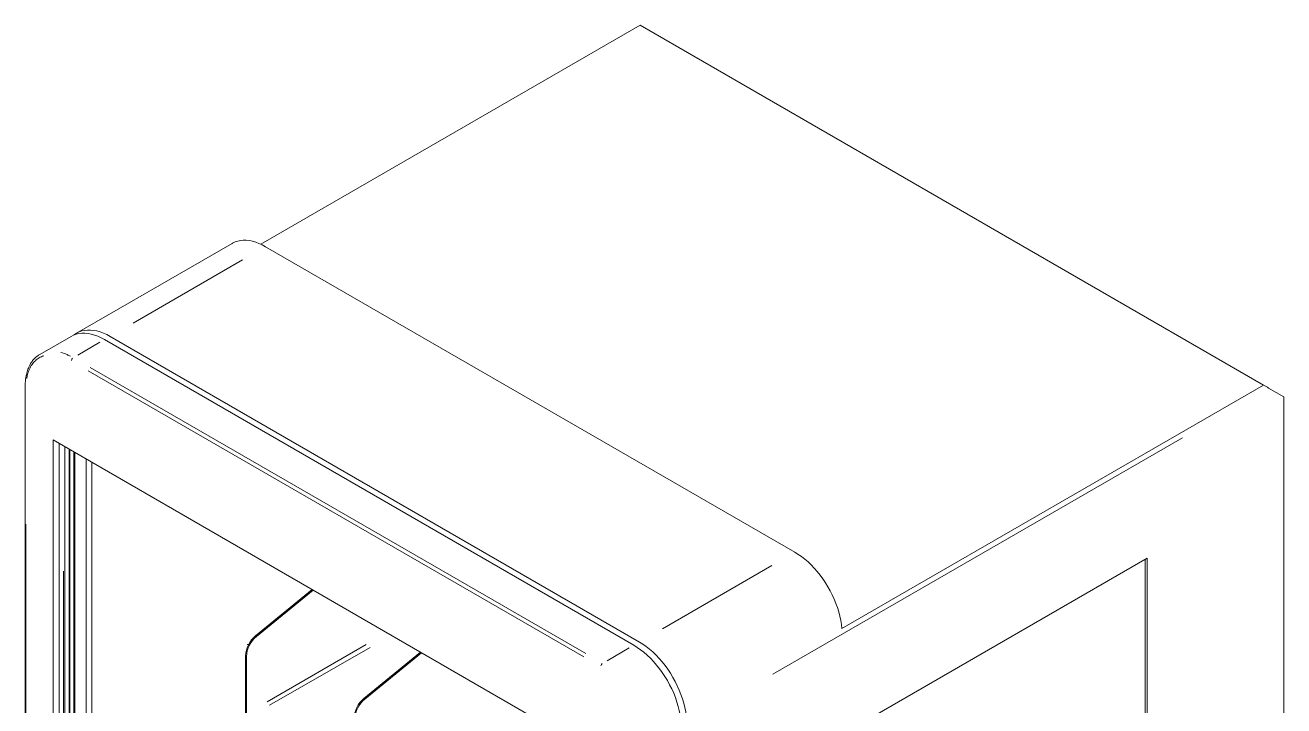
# Model space of a CAD drawing. Header units: millimetres. Extents: x 1896 to 8684, y 846 to 6829.
# Drawn here: x 7272 to 8684, y 6065 to 6829 of the extents above; entities that cross this region are included whole.
import ezdxf

# ---------------------------------------------------------------- set-up
doc = ezdxf.new("R2010")
doc.units = ezdxf.units.MM

msp = doc.modelspace()

# ---------------------------------------------------------------- linework, layer by layer
at = {"color": 7, "linetype": 'Continuous', "lineweight": 15}
for p, q in [((7961.5016, 6828.848), (7535.8141, 6583.1038)), ((7961.5016, 6828.848), (8660.9888, 6425.0426)), ((7503.6952, 6584.028), (7329.2729, 6483.3361)), ((8135.1618, 6237.4235), (7541.1921, 6580.3149)), ((7323.05, 6479.7437), (7287.9125, 6459.4593)), ((7360.5469, 6476.0306), (7954.5166, 6133.1392)), ((7960.7395, 6136.7316), (7366.7698, 6479.623)), ((7271.5092, 6423.9029), (7271.5092, 5392.3868)), ((8187.9206, 6151.9461), (8660.9888, 6425.0426)), ((8683.6606, 6411.9503), (8666.6496, 6421.7737)), ((8683.6606, 5399.4863), (8683.6606, 6411.9503)), ((7302.7934, 6363.4844), (7937.7753, 5996.9172)), ((7302.7934, 5405.6796), (7302.7934, 6363.4844)), ((7309.7076, 6359.493), (7309.7076, 5409.671)), ((7315.978, 5413.2916), (7315.978, 6355.8731)), ((7320.7352, 5416.0385), (7320.7352, 6353.1268)), ((7321.7613, 6352.5345), (7321.7613, 5416.6308)), ((7326.0048, 5419.0805), (7326.0048, 6350.0848)), ((7327.0295, 6349.4932), (7327.0295, 5419.672)), ((7327.4038, 5419.8837), (7327.4038, 6349.2771)), ((7340.0408, 6341.9819), (7340.0408, 5427.182)), ((7346.2637, 5430.7744), (7346.2637, 6338.3895)), ((8530.1812, 6230.75), (8200.8248, 6040.6165)), ((8527.9111, 5490.8286), (8527.9111, 6229.4395)), ((8530.1812, 5489.5181), (8530.1812, 6230.75)), ((7529.9582, 6143.6957), (7593.4672, 6195.682)), ((7594.4805, 6195.0971), (7530.9715, 6143.1108)), ((7518.7085, 6056.9208), (7518.7085, 6121.2158)), ((7519.7218, 6120.6308), (7519.7218, 6056.3358)), ((7651.655, 6073.4417), (7715.164, 6125.428)), ((7716.1773, 6124.843), (7652.6683, 6072.8567))]:
    msp.add_line(p, q, dxfattribs=at)
at = {"color": 8, "linetype": 'Continuous', "lineweight": 15}
for p, q in [((7515.369, 6565.4075), (7392.593, 6494.5304)), ((7330.6213, 6458.7549), (7355.3465, 6473.0285)), ((7898.3833, 6120.0898), (7342.1855, 6441.1759)), ((7344.3068, 6444.8501), (7900.5046, 6123.764)), ((7271.5196, 6423.8413), (7271.5668, 6423.565)), ((8569.9914, 6365.9741), (8110.4308, 6100.6753)), ((7272.3879, 6268.9837), (7272.3879, 5541.8157)), ((7314.5016, 6216.4416), (7314.5016, 5552.7231)), ((7986.5627, 6151.639), (8109.3387, 6222.5161)), ((7327.0526, 5557.8159), (7327.0526, 6211.3488)), ((7529.9905, 6143.6771), (7530.9393, 6143.1294)), ((7543.049, 6069.8023), (7653.9578, 6133.8286)), ((7545.7798, 6065.791), (7658.431, 6130.8231)), ((7924.591, 6115.8635), (7949.3162, 6130.1371)), ((7519.6896, 6120.6494), (7518.7407, 6121.1972)), ((7651.6872, 6073.4231), (7652.6361, 6072.8753))]:
    msp.add_line(p, q, dxfattribs=at)
at = {"color": 7, "linetype": 'Continuous', "lineweight": 15, "flags": 128}
for points in [[(7503.6952, 6584.028), (7504.2929, 6584.3622), (7507.0457, 6585.6438), (7509.9654, 6586.5998), (7513.038, 6587.2255), (7516.2482, 6587.5178), (7519.5805, 6587.4753), (7523.0185, 6587.0982), (7526.5454, 6586.3883), (7530.1439, 6585.3492), (7533.7965, 6583.9859), (7537.4852, 6582.305), (7541.1921, 6580.3149)], [(7360.5469, 6476.0306), (7356.7636, 6478.0586), (7352.9995, 6479.7643), (7349.274, 6481.1388), (7345.6058, 6482.1753), (7342.0138, 6482.8683), (7338.5162, 6483.2145), (7335.1309, 6483.212), (7331.8751, 6482.8608), (7328.7654, 6482.1627), (7325.8177, 6481.1213), (7323.05, 6479.7437)], [(7366.7698, 6479.623), (7362.9865, 6481.6511), (7359.2224, 6483.3567), (7355.4968, 6484.7312), (7351.8287, 6485.7677), (7348.2367, 6486.4607), (7344.7391, 6486.8069), (7341.3538, 6486.8044), (7338.098, 6486.4532), (7334.9883, 6485.7551), (7332.0406, 6484.7137), (7329.2698, 6483.3344), (7326.6902, 6481.624), (7326.2907, 6481.316)], [(8135.1618, 6237.4235), (8138.8687, 6235.1337), (8142.5575, 6232.5556), (8146.21, 6229.7018), (8149.8086, 6226.5861), (8153.3355, 6223.2239), (8156.7734, 6219.6316), (8160.1057, 6215.8268), (8163.316, 6211.828), (8166.3885, 6207.6548), (8169.3083, 6203.3278), (8172.061, 6198.8679), (8174.6333, 6194.297), (8177.0124, 6189.6376), (8179.1869, 6184.9123), (8181.146, 6180.1443), (8182.8801, 6175.357), (8184.3808, 6170.5737), (8185.6408, 6165.8178), (8186.6539, 6161.1127), (8187.415, 6156.4812), (8187.9206, 6151.9461)], [(7954.5166, 6133.1392), (7958.3, 6130.7991), (7962.064, 6128.1589), (7965.7896, 6125.2319), (7969.4577, 6122.0332), (7973.0498, 6118.579), (7976.5473, 6114.887), (7979.9326, 6110.9758), (7983.1884, 6106.8656), (7986.2981, 6102.5772), (7989.2459, 6098.1324), (7992.0166, 6093.554), (7994.5963, 6088.8652), (7996.9717, 6084.0899), (7999.1308, 6079.2526), (8001.0626, 6074.3777), (8002.7571, 6069.4902), (8004.2059, 6064.615), (8005.4014, 6059.7769), (8006.3377, 6055.0006), (8007.0098, 6050.3104), (8007.4145, 6045.7302), (8007.5496, 6041.2833)], [(8013.7725, 6044.8757), (8013.6374, 6049.3226), (8013.2327, 6053.9028), (8012.5606, 6058.593), (8011.6243, 6063.3693), (8010.4288, 6068.2074), (8008.98, 6073.0826), (8007.2855, 6077.9701), (8005.3537, 6082.845), (8003.1946, 6087.6823), (8000.8192, 6092.4576), (7998.2395, 6097.1464), (7995.4688, 6101.7248), (7992.521, 6106.1696), (7989.4113, 6110.458), (7986.1555, 6114.5682), (7982.7702, 6118.4794), (7979.2727, 6122.1714), (7975.6806, 6125.6256), (7972.0125, 6128.8243), (7968.2869, 6131.7513), (7964.5229, 6134.3915), (7960.7395, 6136.7316)]]:
    msp.add_lwpolyline(points, dxfattribs=at)
at = {"color": 8, "linetype": 'Continuous', "lineweight": 15}
for centre, radius, start, end in [((7328.1053, 6451.7656), 4.8298, 136.377173, 169.1580211), ((7922.0644, 6108.856), 4.8297, 130.8416847, 163.6230707)]:
    msp.add_arc(centre, radius, start, end, dxfattribs=at)
at = {"color": 7, "linetype": 'Continuous', "lineweight": 15}
for centre, start, end in [((7549.8204, 6119.7012), 129.6172063, 177.2129418), ((7550.8337, 6119.1163), 129.6172064, 177.2129416), ((7671.5171, 6049.4472), 129.6172061, 177.2129419), ((7672.5304, 6048.8622), 129.6172065, 177.2129415)]:
    msp.add_arc(centre, 31.1487, start, end, dxfattribs=at)
msp.add_ellipse((8613.6166, 6452.389), major_axis=(75, -43.3036), ratio=0.000070373, start_param=0.78542132, end_param=0.887184543, dxfattribs=at)
for points, knots in [([(7287.9221, 6459.469), (7286.8819, 6458.8124), (7284.9483, 6457.5919), (7282.5467, 6455.4619), (7280.6968, 6453.4798), (7279.3319, 6451.7473), (7278.3453, 6450.3245), (7277.5902, 6449.1232), (7276.931, 6447.9797), (7276.2325, 6446.6546), (7275.4488, 6444.9968), (7274.5232, 6442.7265), (7273.6226, 6440.0106), (7272.7943, 6436.7883), (7272.1221, 6433.159), (7271.6136, 6428.8407), (7271.5453, 6425.61), (7271.5092, 6423.9026)], [0, 0, 0, 0, 0.100954372, 0.187667356, 0.260117294, 0.3183078, 0.362259879, 0.396258782, 0.430184367, 0.464433766, 0.510599112, 0.567286018, 0.644646508, 0.716202731, 0.799315976, 0.893934917, 1, 1, 1, 1]), ([(7522.2123, 6133.8098), (7522.1667, 6133.829), (7521.7654, 6133.9979), (7521.3079, 6133.9826), (7521.0352, 6133.7611), (7520.992, 6133.726)], [0, 0, 0, 0, 0.097392984, 0.856977355, 1, 1, 1, 1])]:
    msp.add_open_spline(points, degree=3, knots=knots, dxfattribs=at)
at = {"color": 8, "linetype": 'Continuous', "lineweight": 15}
for points, knots in [([(7273.2379, 6432.2653), (7273.4994, 6433.8367), (7274.1448, 6437.7139), (7276.1466, 6443.0676), (7279.0782, 6448.2981), (7282.8022, 6452.5476), (7287.1696, 6455.8746), (7290.5938, 6457.1717), (7292.3059, 6457.8202)], [0, 0, 0, 0, 0.119945939, 0.295937127, 0.471956018, 0.648028099, 0.824009901, 1, 1, 1, 1]), ([(7322.1854, 6457.3757), (7320.9528, 6458.0263), (7317.406, 6459.8984), (7313.95, 6460.922), (7311.6949, 6461.5899)], [0, 0, 0, 0, 0.3475120977, 1, 1, 1, 1])]:
    msp.add_open_spline(points, degree=3, knots=knots, dxfattribs=at)

doc.saveas('drawing.dxf')
